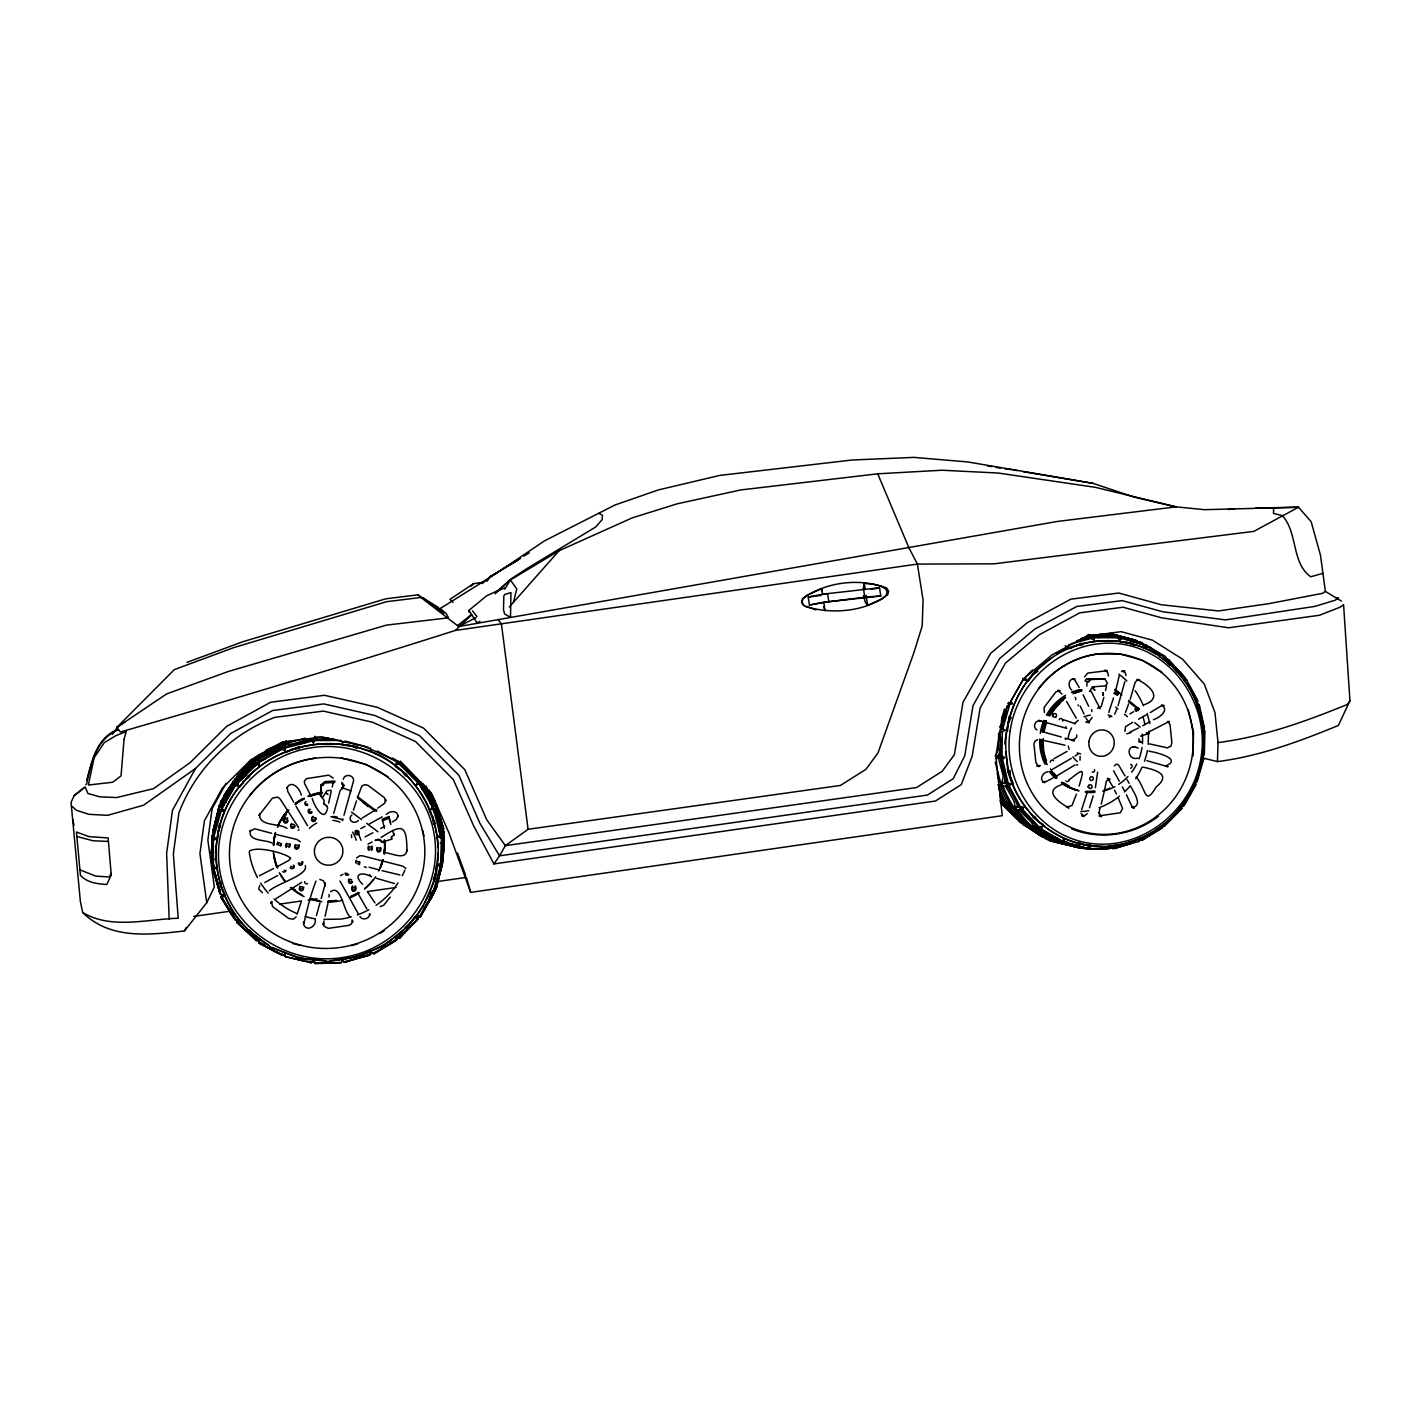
<?xml version="1.0" encoding="UTF-8"?>
<svg xmlns="http://www.w3.org/2000/svg" width="1421" height="1421" viewBox="0 0 1421 1421"><rect width="100%" height="100%" fill="white"/><g stroke="black" fill="none" stroke-linecap="round" stroke-linejoin="round"><path stroke-width="1.5" d="M284.449 953.971L285.497 956.493L310.933 962.834L313.242 961.182L315.302 963.118L341.004 962.532L342.497 960.614L344.379 961.875L369.46 955.001L370.65 952.709L373.563 953.349L395.624 940.382L395.82 938.038L398.217 938.18L416.602 920.115L416.353 917.593L419.355 916.705L432.02 894.875L430.883 892.779L433.156 891.713L440.066 867.254L438.45 865.211L440.741 862.973L441.611 837.378L438.645 829.438M438.45 865.211L441.594 862.565L441.611 837.378M247.52 928.925C207.573 891.02 205.228 822.155 243.488 782.207M304.13 960.987L285.39 956.83L285.39 955.729M998.519 749.133L1000.864 749.684L997.862 756.523L996.014 755.119L998.519 749.133L998.643 733.058M1138.825 738.671L1140.104 741.531M211.924 836.259L211.605 862.352L211.924 836.259L213.985 834.216L212.866 830.894L219.171 806.613L221.8 805.583L220.415 802.261L236.366 777.998L220.735 801.746L221.552 801.195M424.399 903.365L434.897 879.368L438.219 853.044M265.318 758.921L258.285 761.549L258.675 758.281L281.695 744.87L284.449 745.332L285.976 743.574L305.124 738.103M369.762 913.934L369.744 915.213L369.584 913.934C369.957 918.907 362.284 920.826 359.939 916.581M1041.913 836.507L1030.101 827.466L1030.118 825.637L1022.605 823.416L1027.046 824.926L1028.147 827.164L1041.913 836.507L1048.023 838.053M1004.327 783.38L1005.446 776.736L1000.064 755.759L1000.437 731.478L1002.746 723.928M1001.095 737.481L1000.491 758.921L1002.569 759.151L1004.523 757.553L1001.983 755.972L1002.356 731.904L1005.038 730.145L1001.023 727.392L1007.223 705.651M236.863 778.513L250.114 765.777L236.97 777.713L238.124 785.76L235.122 786.15L222.138 808.336L223.257 810.965L220.983 811.586L213.985 836.507L215.583 839.029L213.31 840.806L213.452 866.224L215.655 867.965L214.109 869.581L220.841 894.36L223.417 895.745L222.475 898.374L235.655 920.044L238.319 920.488L237.929 922.602L256.455 940.507L259.297 940.453L259.954 943.135L282.442 955.232L284.857 954.326L285.497 956.493M212.44 852.6L212.209 863.737L212.422 852.973M510.494 617.282L510.956 592.61L505.006 594.315L503.833 595.861L503.496 609.698L504.615 614.014L510.494 617.282L508.825 616.643M1073.743 845.353L1050.012 840.735L1050.048 838.568L1048.627 840.131L1031.007 828.212L1030.118 825.637L1025.429 824.979L1011.308 808.709L1011.432 806.151L1007.311 796.435M285.976 743.574L285.958 744.568L292.673 743.929L311.323 738.618L313.313 740.412L313.366 742.988L311.501 739.861L281.713 748.139L258.995 761.123L255.194 765.955M1204.315 734.302L1204.386 730.554L1202.646 728.902L1203.516 726.895M1183.018 805.76L1180.993 806.471L1184.261 805.441L1195.985 784.818L1195.612 782.74L1197.104 781.834L1203.747 758.69L1202.877 756.683L1204.369 754.658L1204.866 730.962L1202.646 728.902L1203.871 727.41L1199.875 709.559M271.216 747.837L265.603 750.608L282.424 742.313L284.822 742.597L286.26 740.75L284.626 743.965L281.962 743.361L258.444 755.066L258.427 758.832L255.727 758.477L237.254 776.221L236.987 779.863L234.234 780.662L220.362 803.131M1056.514 838.177L1058.823 840.344L1056.638 841.09L1038.627 829.722L1038.68 827.182L1041.913 826.578L1041.842 829.207L1061.629 840.841L1064.4 839.918L1064.578 841.889L1086.887 848.035L1089.516 846.65L1090.706 848.603L1113.602 848.248L1115.574 846.348L1116.675 847.644L1089.41 849.03L1060.155 841.232L1040.19 829.491L1038.68 827.182L1028.591 825.796L1014.558 806.879L1005.322 805.21L1000.633 798.655M1137.759 709.63L1136.161 708.333M1148.221 744.338L1148.488 732.579M214.518 827.359L219.26 804.925M863.186 589.235L864.27 583.356L873.364 584.28L880.505 586.056L885.194 588.578L887.148 591.669L886.224 595.133L882.459 598.721L867.663 605.346L865.3 602.167L863.595 595.719M1192.983 756.079L1193.551 732.437L1188.24 709.594M442.642 844.82L443.157 833.363L441.505 831.995L443.263 830.201L436.354 804.393L434.24 802.652L435.838 808.656M1004.736 744.107C1007.915 714.55 1018.502 684.46 1042.375 665.419C1072.624 637.319 1120.672 632.878 1156.214 654.069M1077.793 847.04L1079.64 847.342L1078.788 846.152L1076.248 847.147L1056.123 842.138L1056.176 839.989L1057.544 842.333L1082.038 848.106L1057.544 842.333M435.288 890.416L421.255 914.769L435.714 889.724L442.055 864.838L441.132 862.316L443.121 860.167L444.098 832.226L441.753 830.699L441.238 833.292L442.837 834.944L443.032 860.611L440.173 864.412L440.972 866.774L433.991 891.464L430.883 892.779M82.702 912.495C111.211 929.671 146.86 919.174 178.211 918.25L173.344 853.879L178.904 812.901A164.41 160.182 -15.8 0 1 274.697 717.392L323.349 711.104L372.551 722.223L415.483 741.478L453.352 779.596L473.619 825.814L493.94 863.915L935.409 801.035L961.235 784.641L972.177 756.256L980.135 707.942L1005.5 663.056L1039.213 634.796L1079.765 612.842L1123.034 607.229L1161.756 617.851L1228.597 627.78L1319.416 615.275L1340.216 607.14L1343.573 604.582L1349.95 700.784L1338.351 725.456C1299.522 741.46 1259.308 756.345 1217.46 761.585L1218.01 742.561L1215.008 712.738L1204.351 684.194L1182.503 659.131L1152.467 640.196L1121.133 631.67L1086.461 636.235L1051.824 655.045L1023.422 678.901L1002.498 715.953L995.819 756.381L1002.285 815.69L470.671 892.388L448.947 832.83L431.86 794.037L400.473 762.544L364.185 746.345L322.052 736.913L283.081 742.046L250.771 759.826L222.333 788.175L204.429 820.716L199.935 853.612L206.756 902.726L184.464 930.95C149.507 934.894 110.056 939.778 82.702 912.495L80.375 901.571L71.05 802.385L74.212 795.6L84.123 787.66M258.675 754.658L259.137 765.155L256.757 764.534L256.331 763.326L258.302 762.899L255.78 762.295L237.2 779.88L255.638 760.093L258.249 760.199L258.675 758.281M1189.75 792.705C1196.731 779.756 1202.948 765.883 1202.521 750.892M259.137 765.155L259.421 762.26L281.926 749.382L284.822 750.572L284.822 742.597L282.548 742.046M442.677 846.65L443.157 833.363M442.393 862.245L442.837 834.944M331.111 790.325L326.99 790.627L322.656 797.27L320.4 795.6L321.128 784.658L325.16 781.603L335.019 781.07M320.72 794.179L321.128 784.658M219.775 890.523L212.173 865.94M223.257 810.965L220.841 804.002L231.126 788.229L241.41 776.719M361.023 840.326L357.222 830.308M323.81 804.162L324.112 800.254L320.436 795.476M212.83 831.711L219.171 806.613M237.254 776.221L236.827 781.213L234.056 782.189L220.912 805.085L221.783 808.14L223.879 805.316M442.606 845.246L443.37 830.93L443.53 839.882M442.659 856.348L443.299 844.003M821.622 590.763L821.729 588.703L806.808 595.328L802.989 598.952L802.03 602.433L803.984 605.559M1098.93 812.972L1099.996 808.567M212.475 852.44L211.995 860.877L212.866 859.936M440.563 837.981L440.759 834.411L442.553 835.726M1014.558 797.518L1020.793 809.721L1022.711 809.579L1023.653 807.483L1013.155 806.613L1001.361 785.493L995.233 762.242M212.493 856.916L211.374 853.222L212.457 834.873L214.127 832.901L212.866 830.894M212.635 856.65L211.622 852.778L212.688 834.464L214.127 832.901M237.2 777.092L255.638 759.347L258.249 760.199L258.462 757.979L275.887 748.583L258.533 757.038L258.427 758.832L255.975 757.73L242.547 770.839L237.129 778.513L234.785 779.472L224.411 794.89L223.434 798.638M1086.834 686.094L1087.047 682.471L1090.724 679.593L1104.899 678.901L1107.421 683.199L1105.378 685.917L1092.5 686.84L1089.481 691.476M1165.078 825.601L1163.497 825.37L1162.68 827.697L1142.786 839.811L1140.797 839.083L1138.15 841.712L1139.003 839.864L1141.845 840.184L1161.916 827.963L1162.041 825.956L1165.078 825.601L1181.81 808.638L1182.183 806.169M444.347 840.202L442.89 859.03L444.347 840.202L442.801 834.5L444.258 839.793L443.103 857.787L442.428 856.952M211.374 853.222L212.368 837.857M255.975 757.73L256.046 756.789L259.457 757.02L256.206 756.523L258.586 757.482L258.444 755.066M236.596 920.151L239.776 923.668M235.033 917.522L231.783 912.726M258.658 759.187L281.553 746.966L281.695 744.87M258.462 757.979L258.533 757.038M438.485 875.389L442.588 861.694L441.647 859.758L440.901 869.208L436.211 888.391L433.654 889.137M1082.82 844.056C1043.92 836.578 1012.445 802.083 1007.4 763.29C999.958 723.538 1018.093 680.961 1051.416 658.225M1076.248 847.147L1054.204 841.747L1053.103 839.278L1050.616 840.539L1033.031 828.638L1033.227 826.365L1038.644 829.882M412.143 776.719L420.172 783.628L432.996 805.405L431.185 809.295L433.76 810.236L440.137 834.713L438.556 836.756L440.759 837.999M1202.877 747.037C1206.216 712.045 1188.897 675.437 1159.305 656.484M214.642 827.146L219.811 805.956M436.211 888.391L441.647 859.758M1007.596 730.589L1008.857 716.77M238.319 920.488L235.087 920.009L221.818 898.161L221.942 894.395M311.501 739.861L313.313 740.412L315.018 736.202M1108.487 675.934L1107.687 672.311L1104.668 670.25L1107.172 670.659L1087.669 673.092L1084.632 676.84M282.353 954.13L276.083 952.265L259.119 943.313L258.444 939.867M334.486 963.029L315.196 963.616L313.242 961.182M350.454 792.652L350.578 791.373M211.622 852.778L212.511 844.323M442.659 854.82L444.258 839.793M258.356 755.972L281.962 743.361M1067.704 845.033L1052.854 841.481L1053.103 839.278L1052.02 840.291L1033.227 826.365L1034.364 828.994L1056.638 841.09M220.841 804.002L221.658 806.933L219.189 808.123L212.955 834.269L219.189 808.123M217.484 839.616L219.136 824.926M434.897 879.368C447.029 832.813 425.234 781.657 383.706 757.393C339.228 733.609 280.523 741.407 246.064 778.832M1186.322 679.451L1186.944 680.215L1185.15 680.144L1183.995 678.634L1186.322 679.451L1197.85 700.784L1197.494 703.608L1199.217 704.603L1204.422 727.854L1203.534 729.701M237.112 778.957L236.827 781.213L234.163 781.568M215.619 853.488C217.111 827.466 225.122 801.195 243.417 782.136M315.196 963.616L315.373 962.283M343.846 785.245L341.413 789.525L343.846 785.245L341.893 782.26M395.82 938.038L399.479 938.322L417.898 918.996L418.591 915.728L418.733 917.167M341.768 961.466L343.065 960.383L341.182 962.781L315.302 963.118M436.513 865.353C434.382 888.462 423.192 909.547 407.347 926.243M277.592 747.926L284.449 745.332L285.887 742.171L293.774 740.501M311.039 961.413L305.852 961.218M247.805 931.661L255.887 939.53L236.863 922.709L237.183 920.453L237.36 922.549L256.046 940.613L259.297 940.453M223.417 895.745L220.148 894.146L213.363 869.137L214.038 866.117L212.173 863.861L211.8 837.751L213.843 835.548L212.706 832.386L219.207 812.208M1115.751 694.194C1125.539 688.865 1105.911 693.963 1118.22 694.159L1116.977 691.903L1115.556 693.768C1118.824 698.475 1120.085 688.705 1115.574 692.453M1117.013 694.674L1116.196 692.507L1117.403 691.991M1116 693.857L1117.776 694.087L1116.977 691.903M1135.859 708.706L1137.511 708.28L1135.859 708.706L1136.658 710.873M1136.107 710.145L1136.303 708.795M1137.866 710.358L1138.079 709.008L1138.328 710.447M1024.044 824.411L1003.919 805.423L1003.865 802.67L1000.384 801.195L1002.231 801.408L1000.615 800.165L1000.384 801.675L1016.193 818.407L1018.626 818.958L1019.532 821.818L1042.517 835.619L1041.096 834.553M253.933 759.382L237.573 775.724L237.129 778.513L234.998 779.134L224.411 794.89M428.964 790.52L435.892 806.293L433.725 805.281L425.341 787.039M256.331 763.326L234.572 785.138L221.481 807.519L221.907 809.366L220.291 810.716L213.221 835.85L215.583 839.029M310.933 962.834L313.313 960.951M342.497 960.614L344.575 962.106L369.886 955.196L371.414 953.136L374.238 953.757L396.956 939.547L397.294 937.416L396.175 940.471L373.936 953.544L370.65 952.709M403.031 932.194L396.939 938.251L398.804 938.251L417.348 920.044L417.756 917.54L420.03 916.669L432.819 894.644L433.405 890.416L434.293 892.015L424.204 908.428L434.293 892.015M442.499 863.417L437.473 881.357L442.375 864.217L441.38 861.037L443.121 860.167M1199.821 770.004C1209.271 734.55 1200.479 693.235 1173.16 667.852M1007.933 807.839L1008.342 805.405L1006.565 805.707L998.004 784.641L1000.047 785.12L1008.59 806.151L1011.432 806.151L1009.994 808.283L1007.933 807.839L1027.046 824.926L1027.259 826.791L1041.007 836.116L1048.236 838.088M420.172 783.628L416.797 784.641L417.987 781.053L399.745 762.828L397.436 762.26L396.299 764.498L399.159 764.054L417.241 782.101M1076.674 735.012C1078.415 739.648 1067.633 740.27 1074.489 740.75L1065.324 738.156M326.439 806.116L323.952 803.433M438.556 836.756L441.025 834.056L434.595 809.348L432.801 807.679L433.973 803.966L436.14 805.21L443.05 831.001L441.238 833.292L442.926 834.234M442.375 864.217L441.38 861.037L442.73 862.369L436.158 888.48M396.956 939.547L397.667 936.563L397.702 937.594M1104.526 790.36L1106.408 781.017L1110.05 779.17L1107.296 778.335M1200.425 764.125C1192.432 807.661 1152.964 843.665 1108.416 845.779M1201.225 760.395L1202.024 756.665M320.791 786.079L323.082 785.262L325.16 781.603M1080.031 760.199L1080.102 756.345M323.082 785.262L323.402 783.859M332.212 787.056L333.207 782.598M1105.556 690.553L1106.497 686.343M1119.18 675.987L1116.018 689.185M1104.49 790.52L1101.222 804.126M327.256 809.153C324.077 823.647 313.348 804.108 312.247 798.424M328.606 803.131L331.2 791.533M328.304 901.891L325.089 916.243M440.759 834.411L440.279 835.548L441.895 833.328L436.709 815.388L435.679 807.021L433.725 805.281L434.737 801.551M324.024 920.932L323.224 924.787L323.508 922.691L324.237 926.314L328.304 928.357L349.122 925.337L351.68 923.579L352.657 920.772L352.586 922.087L352.035 919.902M444.098 832.226L441.505 831.995L443.743 829.225L438.201 810.84L434.24 802.652L436.211 803.842L442.038 825.494M1095.378 787.714L1097.616 772.154M1124.917 681.494L1118.043 705.686M214.766 823.665L220.344 804.037M400.473 935.995L404.541 932.123M513.461 602.291L516.747 588.969L510.423 579.981L559.075 550.726L632.203 517.883L677.16 503.833L740.643 489.961L877.734 473.815L942.034 470.227L998.341 473.051L1095.325 487.332L1176.162 506.853L1204.351 509.677L1298.51 507.244L1311.121 521.667L1320.482 555.185L1325.367 591.42L1341.3 601.03M1068.965 644.335L1068.343 646.875L1065.182 645.809M425.643 906.332L431.433 897.486L432.428 893.649M1001.432 720.696L1004.452 709.026M1103.886 697.32L1101.257 706.486L1097.456 708.262M259.581 814.517C259.297 826.791 279.706 823.043 287.042 828.39M325.018 884.608L321.182 898.552M397.436 762.26L397.791 760.928L401.717 766.043M223.559 798.424L224.625 794.534L234.554 780.538M300.275 841.783L297.025 839.509L276.42 834.518M1003.244 722.117L1006.53 710.322M340.223 790.183L333.722 813.345M319.991 902.868L316.403 915.621M1115.698 692.666L1115.876 694.389M374.238 953.757L374.611 952.407M343.971 815.228L353.616 780.609C353.9 774.64 344.521 773.504 343.225 779.312M315.231 919.778C316.368 926.581 306.616 931.998 303.685 924.609C306.883 910.204 310.56 894.821 315.995 881.056M212.599 833.186L217.555 815.725M1003.102 727.818L1009.816 704.283L1012.409 703.626L1010.846 701.21L1022.818 680.286L1026.122 679.877L1025.447 677.071L1032.57 669.948M217.857 814.144L213.239 830.273L214.091 829.58M433.725 805.281L434.4 802.883L423.369 784.481M1197.068 779.827L1201.029 765.99M1201.598 764.018L1203.747 758.69M342.408 820.716L342.905 818.976M440.812 868.799L436.371 887.166M1087.26 792.19L1081.718 809.473M1093.229 795.831L1089.481 807.803M439.64 866.792L440.652 863.364L440.173 864.412M1079.107 786.044C1084.383 768.122 1084.365 767.82 1069.391 779.667M1113.513 697.995L1108.753 712.347M342.852 961.164L344.894 962.408L345.232 961.36M1130.121 699.452L1135.166 682.382L1136.995 680.286L1139.642 679.842L1137.031 679.416M358.021 796.133L361.822 786.133L364.629 784.676L367.737 785.174L384.381 797.643L385.748 801.266L385.677 799.579L384.594 803.345L377.72 808.158M434.4 802.883L432.801 807.679L429.604 802.208M356.493 800.858L353.42 810.254M431.185 809.295L432.996 805.405M301.341 901.323L297.167 914.112M351.911 814.908C347.008 819.1 353.012 825.565 358.376 820.414M433.76 804.712L420.9 781.657L418.627 781.408L416.797 784.641M286.047 815.068L286.385 814.091M1199.377 769.933L1201.829 762.811M237.112 919.547L234.802 919.138L231.197 914.112L221.161 897.912L222.067 895.372M1076.443 794.232L1071.985 805.512L1066.585 807.092L1068.947 807.963C1058.645 802.226 1042.677 790.929 1061.594 784.694M1128.629 703.875L1125.539 712.401M1116.657 709.647L1114.668 714.248M416.353 917.593L420.652 916.669L421.202 915.213M1092.163 717.552L1089.125 721.513L1085.875 722.01L1089.374 722.845L1085.857 718.014M1000.615 800.165L1000.668 802.705L1019.55 821.285L1003.066 804.748L1003.865 802.67L1002.373 802.723L1000.348 798.797M1076.745 640.8L1090.351 637.194L1093.886 639.912L1094.738 637.709L1117.741 637.745L1120.068 640.036L1121.684 638.402L1143.905 644.956L1145.113 647.212L1146.729 646.022L1166.25 657.976L1167.298 660.889L1169.305 660.57L1185.061 677.799L1185.15 680.144M428.538 899.12L430.03 900.204L434.044 892.672L433.405 890.416M433.298 879.457L436.442 871.837M217.52 833.008L220.664 825.654M370.419 953.775L344.894 962.408M997.151 773.29L999.07 781.55L1001.521 782.847L1010.171 806.169L1014.558 806.879L1014.754 809.384L1031.522 826.24L1033.404 826.471L1031.433 822.333L1019.177 810.023L1020.136 807.803L1007.507 786.47L1005.873 778.53M284.822 750.572L285.834 746.487M351.378 834.82L351.715 837.644M1149.429 648.953L1150.14 647.425L1140.974 642.825L1157.493 652.754M399.159 764.054L399.745 762.828M206.756 902.726L214.34 886.988L207.857 840.077L212.138 808.656L226.01 783.415M1007.755 724.337L1011.201 717.339M184.464 930.95L186.258 927.398M396.299 764.498L396.317 760.217L392.498 758.086M441.895 833.328L442.784 831.569L435.679 806.222M399.479 938.322L407.667 929.352M493.94 863.915L499.535 855.815L479.978 823.434L458.912 775.333L419.408 735.51L374.789 715.474L323.793 703.91L272.654 710.518L230.664 733.538L195.512 768.477L172.474 810.307L166.63 853.364L169.17 919.085M111.158 873.435L109.204 876.97L95.74 876.1L79.931 869.847M442.055 864.838L434.879 891.162L432.499 892.352L429.533 897.433M1183.977 804.02L1187.832 797.128M420.652 916.669L434.044 892.672M1184.634 803.806L1195.452 784.801M429.426 897.575L432.943 891.393L433.778 893.365M234.607 781.55L238.373 777.163M220.948 805.92L234.074 784.179L234.056 782.189M330.631 891.784C341.253 883.205 343.722 913.064 350.472 917.096M1025.429 824.979L1027.046 824.926L1019.639 819.793L1007.134 807.537L1008.342 805.405M1115.414 692.72L1117.457 692.453L1116.622 694.425M1014.345 801.835L1016.654 801.391L1017.347 807.341L1015.056 806.968L1014.345 801.835L1005.748 786.417L1007.169 783.93L1010.882 783.93L1009.39 786.506L1020.669 807.146L1023.653 807.483M1084.081 848.781L1105.343 849.012L1106.32 847.325M1027.365 825.388L1013.262 809.135L1014.558 806.879L1028.715 823.931M1155.344 829.935C1169.661 821.32 1181.117 809.224 1188.897 794.446M1028.307 681.192L1035.945 669.984M329.921 960.649C367.861 959.37 404.346 937.86 423.618 905.177M239.616 787.27C266.722 749.151 321.11 734.089 364.7 749.72C406.211 762.899 436.975 803.327 437.97 847.094M504.775 589.164L510.423 579.981L497.492 591.633M220.788 804.908L231.126 788.229M296.207 916.829L293.259 919.209L288.712 918.446L272.566 906.58L271.482 901.571L270.896 903.561L271.891 901.5M1093.886 639.912L1088.806 636.821L1089.925 635.08L1115.716 635.72L1120.068 640.036M1000.047 785.12L1001.521 782.847L1007.169 783.93L1012.445 793.629M215.655 867.965L212.724 865.815L212.582 840.184L213.985 836.685M313.366 742.988L314.929 739.293L334.344 739.169M259.492 814.73L272.477 798.105L277.752 797.11L280.221 799.135L298.712 827.715M86.645 780.236C92.01 760.857 96.646 737.41 118.138 729.293M425.732 905.426L431.345 897.006M425.803 905.941L431.433 897.486M249.599 850.984C258.533 845.548 287.486 854.092 290.666 858.284L288.889 860.451L277.788 866.348M432.801 893.187L435.163 889.741L434.631 888.64M1349.95 700.784L1347.463 704.425C1305.846 721.335 1262.772 737.002 1218.01 742.561M285.887 742.171L284.626 743.965L282.406 743.272M486.977 581.296L490.547 576.322L518.239 560.016M245.957 778.708L248.497 775.28M212.226 867.307L219.864 892.814L212.226 867.307L213.896 865.069L212.155 866.739M999.602 727.001L1002.036 723.751M406.175 928.268L414.79 916.829M1104.899 678.901L1086.568 678.865L1084.969 680.996L1089.108 681.725M113.964 732.401L117.321 728.032M112.241 734.462L117.801 727.197M495.219 593.925L497.652 590.763L505.29 587.726M1173.284 816.151L1181.668 805.298M390.153 897.095L383.741 905.213L380.118 906.651M356.653 857.893L359.744 855.744L362.462 855.815L402.765 866.153L405.909 868.409M259.759 885.372L258.746 889.031L262.441 892.743M1171.082 506.356L1176.162 506.853L1057.313 521.454L458.699 626.554L420.936 597.477L386.601 601.687L233.648 647.656L174.374 669.593L116.682 727.534L120.394 732.028L132.952 728.387A496.338 17.798 -16.9 0 0 212.724 704.976L240.025 696.841A496.338 17.798 -16.9 0 0 455.359 630.427L471.63 614.902M1087.26 813.558L1085.324 815.281L1081.63 815.743L1084.045 816.631L1080.99 813.256M1158.008 828.852L1140.939 840.557L1139.003 839.864L1140.797 839.083M509.286 607.016L559.075 550.726M212.617 868.924L214.18 867.183M441.238 833.292L442.784 831.569M471.204 586.163L473.424 583.711L483.335 582.219M1163.692 826.116L1175.735 813.274M433.76 810.236L434.595 809.348M242.547 770.839L256.046 756.789M410.687 926.226L418.218 918.428M1136.338 708.262L1136.64 711.211M245.815 768.459L240.54 774.427M254.004 759.134L242.725 770.555L237.129 778.513L238.195 777.855L235.637 778.406M1164.225 825.885L1181.81 808.638M1058.236 841.996L1077.509 847.449L1078.805 846.152M250.096 763.574L237.573 775.724M246.526 929.352L258.462 940.72L259.528 943.224L282.228 955.427L284.857 954.326M240.202 775.511L237.129 778.513L240.185 775.706M245.833 775.12L236.987 783.788L234.074 784.179M238.124 785.76L237.929 782.74L256.757 764.534M246.348 767.908L238.479 775.28L246.064 768.086M234.838 780.342L241.534 775.653M276.083 952.265L277.432 951.004M470.866 615.044L457.58 625.595M495.538 592.77L510.352 579.413L525.752 569.288L595.665 527.013L602.202 519.589L602.433 515.184L598.667 513.301M441.132 862.316L443.032 860.611M1173.195 815.405L1178.577 810.627M482.287 583.605L490.547 576.322M486.586 580.283L491.471 576.002L520.086 558.4M996.37 758.405L1004.523 757.553M85.704 784.623L86.681 783.788C91.068 762.953 96.415 738.565 118.511 729.737M469.267 612.327L468.877 610.408L486.693 595.79L497.652 590.763M211.871 837.111L213.843 835.548L212.777 833.488M404.949 927.647L411.433 922.478M404.452 929.121L383.599 945.818L356.582 956.653M74.212 795.6L85.207 786.897L87.836 793.451L99.879 796.844L116.735 797.536L153.557 788.637L190.112 762.651L226.65 726.344L270.736 702.223L324.468 695.295L377.311 707.303L423.636 728.156L464.862 769.756L486.764 819.81L505.361 845.637L916.509 787.554L942.212 771.283L954.379 754.693L962.994 702.294L990.703 653.287L1027.205 622.735L1070.83 599.182L1118.664 593.019L1161.294 604.76L1218.419 610.941L1268.775 603.676L1322.454 593.356L1325.367 591.42M1114.437 765.919C1118.309 761.017 1119.126 767.091 1125.077 775.919M212.226 864.607L211.924 839.562L214.127 837.822M212.688 834.464L213.647 833.718M1138.558 643.322L1139.784 642.399L1147.12 647.159M340.596 875.62L342.976 874.288M236.898 782.509L242.725 778.175M440.137 834.713L441.025 834.056M243.062 781.55L249.634 776.754M877.734 473.815L908.801 547.529L917.398 564.084L923.082 599.982L922.193 625.986L913.934 652.594L877.983 752.952L865.904 769.365L840.362 785.458L528.079 829.278L505.361 845.637L499.535 855.815L927.398 795.067L953.207 778.708L964.752 755.848L973.03 705.527L999.549 658.616L1034.612 629.237L1076.674 606.501L1122.164 600.603L1162.787 611.776L1225.524 619.893L1314.816 606.412L1335.207 600.195L1338.458 597.832L1337.143 597.992M195.512 768.477L143.557 805.227L107.605 815.334L88.901 814.322L76.503 810.325L72.311 806.542M1031.468 675.792L1037.916 671.227M313.313 740.412L314.929 739.293M1053.547 838.337L1055.359 837.076M1144.1 704.78C1163.266 697.942 1149.909 685.792 1137.706 679.611M125.066 721.921L116.682 727.534L166.577 693.945L228.017 671.565L386.494 625.116L448.539 617.833L446.123 613.392L440.19 608.543L494.579 574.51L544.492 540.868L614.884 505.041L658.314 489.943L719.665 475.431L852.049 460.013L913.987 457.384L967.843 461.949L1093.086 483.371L1133.692 496.977L1175.007 506.729M1074.844 765.031L1056.691 775.937M1075.04 756.008L1078.006 754.196M393.83 833.381L393.954 835.086L391.361 836.72L391.716 839.154L381.983 842.209C381.094 836.259 369.762 842.884 378.235 839.42M362.231 818.034L375.197 810.077L373.865 810.467M275.887 898.747L301.732 882.317M473.424 583.711L450.013 599.325L452.962 602.451M1129.819 713.964L1133.496 711.708M1071.345 758.352L1052.02 769.578M523.781 556.162L529.305 552.805M1158.488 816.24C1134.029 835.122 1100.529 840.522 1071.718 828.905M1153.443 719.665C1158.861 717.996 1170.14 710.287 1161.525 705.047L1164.208 705.562L1161.099 705.953L1150.211 712.614M382.142 947.914L385.89 945.658M389.656 943.42L397.17 938.908M505.343 567.334L520.548 558.311M1322.915 573.32L1310.677 576.784C1291.121 562.556 1298.137 532.644 1282.239 515.574L1273.482 513.425L1273.66 508.629L1275.578 507.83M1086.71 844.571C1109.055 849.527 1132.768 843.985 1152.165 832.226M1067.011 751.389L1053.796 758.832M380.366 933.064L384.043 930.915M392.498 821.835L396.441 819.366L398.04 815.654L398.129 816.595C398.04 810.094 389.656 810.645 386.37 814.464M1056.815 653.5C1092.358 634.192 1140.441 635.667 1170.105 665.188M356.493 957.132L369.869 951.342M1146.392 714.816L1138.541 719.204M1149.944 721.708L1142.715 725.74M382.125 816.88L369.3 824.002M380.757 828.461L384.7 826.276M1121.382 638.917L1116.675 636.697L1093.46 636.661L1082.98 640.089M277.61 875.549L264.715 882.548M360.792 828.603L365.037 826.312M372.906 832.759L365.019 836.951M269.457 890.772C278.054 882.885 308.659 875.283 305.302 865.584M1053.014 777.962L1046.371 781.479L1042.534 781.834L1044.826 782.616C1038.449 780.484 1042.534 772.154 1047.97 771.727M1148.719 731.993L1169.394 721.406M440.066 867.254L440.972 866.774M479.961 621.386L477.065 622.895L468.877 610.408M1132.644 722.33L1125.539 726.646L1124.917 731.442M381.059 837.466C401.326 824.535 406.903 823.096 406.957 851.161L406.832 850.095C405.926 860.966 391.414 852.92 385.357 852.795M1138.505 727.978L1130.05 732.081M458.699 626.554L476.088 617.567M273.649 868.497L259.315 875.727M368.039 844.074L372.195 841.996M278.694 744.16L282.424 742.313M1140.956 644.264L1142.662 643.447M1069.8 648.758L1081.541 643.162M1121.471 671.565L1124.917 671.085L1122.377 670.676L1125.29 673.003L1126.036 675.49M285.497 752.668L299.138 746.593M1128.487 843.115L1140.992 837.662M234.998 779.134L238.195 777.855M424.097 788.584L422.144 789.419L418.627 781.408M390.722 822.866L388.839 816.56L382.249 819.26L384.398 828.354M382.302 820.894L388.928 818.176L388.839 816.56M1115.574 846.348L1113.425 847.236L1114.597 848.532L1131.098 843.435M1141.845 840.184L1142.786 839.811M1040.438 765.635L1036.726 765.866L1039 766.576L1035.891 762.74L1033.92 743.947L1035.021 741.176L1037.596 739.595M1112.501 848.674L1113.602 848.248M186.95 662.381L242.458 641.848L385.837 598.792L418.058 594.831L438.858 609.84M1089.516 846.65L1086.976 847.538L1088.149 849.421M1180.993 806.471L1184.261 805.441M1089.41 849.03L1090.706 848.603M1149.021 731.051L1149.287 733.343L1140.548 736.167M1085.484 848.479L1086.887 848.035M353.634 958.838L364.113 955.676M219.527 810.077L221.907 809.366M1080.688 638.615L1089.037 636.164L1091.399 637.798L1090.351 637.194M1126.8 733.804L1130.974 732.614M1115.503 846.632L1121.737 844.838M1115.68 635.24L1142.004 642.843L1115.68 635.24L1112.98 636.004L1110.654 633.961M351.271 945.658L357.435 943.917M1115.467 848.071L1139.162 841.339M1061.718 842.76L1061.487 840.717L1064.4 839.918M374.505 810.379L376.05 810.769M300.613 743.787L306.954 742.099M1070.866 643.837L1091.737 638.313M1143.905 644.956L1120.476 637.283L1115.467 636.963L1121.08 638.722M1060.155 841.232L1061.629 840.841M286.083 747.801L311.519 741.247M285.763 742.97L295.692 740.448M824.18 594.333L827.59 593.552L828.798 601.58L809.437 605.044L808.229 597.051L821.871 594.28L878.018 587.921L879.563 588.045L880.807 596.003L864.75 597.033L863.524 589.022L864.696 589.058M809.437 605.044L823.096 602.309L880.807 596.003M1062.979 842.28L1064.578 841.889M1001.343 802.048L1015.642 817.182L1017.72 816.72M219.118 807.465L221.658 806.933L220.912 805.085M231.197 914.112L233.133 913.721M1129.02 841.96L1135.788 840.752M355.961 956.067L364.096 954.663M1020.793 809.721L1037.081 826.986L1041.913 826.578M1040.19 829.491L1041.842 829.207M354.54 957.008L328.038 961.484L305.231 958.571M455.359 630.427L917.398 564.084L993.936 563.835L1253.819 531.383L1298.51 507.244L1255.4 508.008M193.842 916.403L231.214 911.056M279.564 904.129L301.554 900.985M308.144 900.044L316.936 898.783M367.488 891.553L396.05 887.468M437.81 881.482L466.39 877.396L470.671 892.388M808.229 597.051L821.054 595.435M871.091 589.129L879.563 588.045M827.093 601.953L865.922 597.051M1105.343 849.012L1109.357 848.515L1103.353 848.337M1003.919 804.304L1006.104 804.037M1075.075 645.702L1082.891 644.85M291.376 749.4L299.565 748.494M1028.591 825.796L1030.136 825.654M284.395 746.718L290.204 746.203M219.243 805.814L221.8 805.583M1018.893 807.288L1020.669 807.146M1145.113 647.212L1143.372 645.223L1145.823 645.027L1166.25 657.976M1129.5 639.361L1131.702 639.201M1228.437 509.429L1234.583 509.109M324.841 782.989L334.77 782.474M1010.171 806.169L1011.432 806.151M1087.136 847.928L1080.795 848.071L1086.976 848.39M323.864 919.369L340.809 919.103A81.423 79.452 -14 0 0 351.2 916.918M328.304 738.103L314.929 737.126L313.437 739.009L317.398 739.702M272.086 947.398L298.819 958.163L325.818 960.72M1080.848 811.391L1084.632 811.373A75.81 72.471 -73.7 0 0 1088.788 810.645M1098.895 634.388L1111.808 634.299L1115.716 635.72M314.947 740.572L340.791 740.412L342.781 742.899L345.179 741.087L368.199 747.251M1007.755 770.786C1018.964 813.114 1057.739 847.325 1102.554 846.507M342.479 745.119L357.151 746.469M1000.491 758.921L1006.05 782.669L1010.882 783.93M1102.554 847.964L1106.923 848.017L1104.952 847.609M1120.636 642.026L1133.159 643.482M1007.507 786.47L1009.39 786.506M108.156 841.427L92.933 840.752L76.876 836.472M1073.974 845.3L1066.834 844.66L1048.343 839.58L1050.012 840.735M440.261 843.31L442.251 843.488M1110.76 848.142L1114.597 848.532M1088.806 636.821L1092.713 637.23M298.819 958.163L313.437 959.672M1000.064 755.759L1001.983 755.972M1077.118 843.612L1090.6 845.086M319.778 879.386L323.491 880.896L325 884.697M1037.081 826.986L1038.68 827.182M1004.825 468.788L1011.415 469.605M1014.754 809.384L1019.177 810.023M1135.113 747.215L1132.679 746.611M1028.147 827.164L1030.101 827.466M1093.086 483.371L1023.262 471.665M333.065 816.329L337.221 817.022M330.844 816.72L342.71 819.615M987.542 465.946L991.858 466.674M996.157 467.42L1000.473 468.148M1013.226 469.925L1016.868 470.546M1034.364 828.994L1038.627 829.722M1086.568 678.865L1090.724 679.593M1000.277 781.568L1002.249 781.923L1003.173 776.132L998.661 758.885M1092.5 686.84L1094.117 687.142M1013.155 806.613L1015.056 806.968M1150.14 647.425L1164.865 656.271L1165.877 659.113L1168.471 659.593L1185.061 677.799M1052.854 841.481L1050.847 841.09L1050.048 838.568M1052.02 840.291L1054.045 840.699L1039.177 831.427M1054.204 841.747L1056.123 842.138M1107.563 847.591L1109.41 847.982M1001.361 785.493L1005.748 786.417M1005.038 730.145L1001.237 729.346L1001.023 727.392M1048.627 840.131L1050.616 840.539M1000.437 731.478L1002.356 731.904M995.002 755.919L1000.721 757.144M1011.308 808.709L1013.262 809.135M1031.007 828.212L1033.031 828.638M1006.565 805.707L1008.59 806.151M399.887 874.963L382.018 870.664M1065.022 745.226L1042.961 740.27M1149.553 743.894L1167.494 747.89L1170.975 746.043L1171.881 742.544L1170.069 724.728L1167.938 721.282M1051.487 709.381L1053.92 709.932M1146.321 732.668L1149.287 733.343M256.917 756.416L259.457 757.02M998.395 782.101L1001.521 782.847L1005.642 792.563M292.602 943.473L300.879 945.48M1202.965 758.032L1217.46 761.585M815.938 609.858L803.504 605.417L801.497 602.238L802.492 598.667C825.441 581.811 860.167 577.69 886.651 588.01L888.658 591.172L887.699 594.724C865.407 611.971 831.818 614.6 805.547 606.518M1077.509 847.449L1079.356 847.911L1063.725 843.541M341.235 757.961L365.996 764.356L388.093 776.807M1115.894 635.063L1134.562 639.93L1114.97 634.974L1127.421 638.722M271.855 842.955C265.567 839.438 247.254 841.658 250.505 830.273L250.06 831.267L254.643 828.763L271.642 833.274M1061.487 840.717L1067.704 842.387M377.702 869.545L369.087 867.219M1117.386 636.04L1112.607 634.21L1135.166 641.741M1047.419 722.88L1066.674 728.351M1138.203 748.157C1125.929 741.869 1126.373 760.928 1137.937 758.21M1043.387 721.744L1038.627 720.394L1040.9 720.962C1035.5 719.115 1031.912 727.339 1036.975 729.968M1146.854 760.715L1168.115 766.736L1165.433 766.026C1183.462 758.796 1155.06 752.029 1149.003 751.212M1061.221 736.984L1044.062 732.152M1077.189 752.917L1080.653 753.894M376.352 878.285L394.47 883.525M1130.086 639.361L1114.473 634.707L1112.98 636.004L1111.808 634.299M1158.079 654.086L1159.998 654.655M1135.361 640.445L1137.28 641.031M1110.263 633.837L1126.089 638.757M371.609 876.846C360.881 870.718 352.461 874.803 362.639 884.271M1111.702 633.961L1109.854 633.393L1137.084 640.764L1135.255 640.178M1009.816 704.283L1007.809 703.644L1008.715 702.454L1012.409 703.626M1143.088 767.127C1154.261 769.702 1172.449 773.859 1156.214 786.95C1144.242 806.613 1146.854 790.094 1136.214 776.79M212.191 858.639L214.18 859.296M1062.997 719.612L1075.2 723.68M1088.131 634.459L1089.925 635.08M1161.152 654.957L1164.865 656.271M299.103 957.043L306.741 959.743M299.067 957.754L271.979 948.02L250.469 931.732M341.697 787.554L350.632 790.751M281.553 746.966L284.36 748.103M281.855 744.267L284.449 745.332M1087.029 635.329L1089.037 636.164M1164.012 657.763L1171.845 663.731L1183.8 676.13M1100.174 708.83L1090.937 690.943M1126.587 642.097L1133.763 645.17M349.175 745.155L356.742 748.405M1078.379 842.404L1084.649 845.122M441.753 830.699L443.956 831.658M1022.64 678.332L1026.122 679.877M1108.149 714.923L1111.861 716.646M261.038 942.887L264.91 944.929M215.885 855.566C216.951 891.749 236.863 927.487 268.747 945.072M377.24 750.963L395.749 761.336M395.074 766.363L406.85 774.623M1019.532 821.818L1028.609 827.058M1018.644 819.668L1024.665 824.056M1056.904 837.999L1059.959 839.811M1139.162 642.168L1144.846 645.578M1032.854 817.235L1043.831 825.352M1143.372 645.17L1147.067 647.425M1135.912 711.068C1132.608 708.937 1138.345 705.882 1138.949 709.399M1161.792 672.222L1142.36 660.268L1120.441 654.015L1097.545 653.926A91.477 87.232 -73.7 0 0 1038.307 688.919M1028.911 827.146L1022.232 821.835L1023.315 824.606L1047.313 839.562L1045.661 838.461M1032.57 829.438L1039.888 834.003M1032.534 829.438L1039.781 834.003M1071.168 845.015L1072.891 846.134M1044.062 833.417L1049.48 836.933M1002.373 802.723L1003.794 803.647L1001.663 799.952M1003.919 805.423L1005.251 806.293M1107.9 778.584L1112.661 786.417M1023.315 824.606L1024.843 825.637L1024.63 823.381L1027.259 826.791M1007.134 807.537L1005.748 806.577L1019.639 819.793M1043.547 836.294L1045.234 837.431M1025.82 825.69L1041.007 836.116M248.462 930.755L260.416 939.299M351.502 812.084L361.573 819.58M366.618 823.327L377.968 831.782M378.217 839.278L381.983 842.209M357.417 796.488L376.334 810.929M357.328 797.785L374.54 810.645M313.188 961.733L315.267 963.385M1167.032 662.523L1170.318 665.188M1173.586 667.852L1176.872 670.517M1115.663 707.125L1117.883 708.919M1124.366 714.212L1127.457 716.717M1134.811 722.703L1140.228 727.126M1115.023 689.345L1121.88 694.94M1128.754 700.553L1139.038 708.955M1137.066 708.191L1138.523 709.097M1114.721 690.375L1118.149 693.182M1128.416 701.548L1136.978 708.528M1093.46 636.661L1094.738 637.709M1043.6 835.814L1045.128 837.111M1000.668 802.705L1003.066 804.748M443.761 613.819L440.599 611.101L440.19 608.543M249.492 932.158L254.412 936.581M418.058 594.831L420.936 597.477M243.009 927.256L236.596 921.394L236.863 922.709M1120.476 637.283L1121.684 638.402M1116.675 636.697L1117.741 637.745M1007.009 804.073L1001.645 798.762L999.833 794.907M1022.552 820.45L1027.046 824.926L1022.783 819.81M1017.205 815.974L1023.138 821.889M1009.265 810.236L1021.877 823.008L1006.032 805.689M1020.136 807.803L1023.156 810.965M1027.667 815.69L1033.706 821.977M1021.29 818.922L1027.046 824.926M1022.711 809.579L1038.84 826.685M1019.159 814.215L1030.456 826.258M1137.919 708.422L1135.663 708.724L1135.983 710.678M224.482 800.911L225.957 802.492M1165.522 657.088L1169.536 663.056M1199.217 704.603L1199.448 707.676M999.78 793.309L1002.498 799.099L1006.885 803.824M1145.823 645.027L1146.729 646.022M1006.05 782.669L1007.169 783.93M443.654 828.852L438.201 810.84M1009.994 808.283L1020.456 820.13M1168.471 659.593L1169.305 660.57M249.492 929.973L254.59 936.066M1165.877 659.113L1167.298 660.889M498.132 619.627L501.4 623.819L528.079 829.278M472.465 610.799L476.888 616.483M400.331 761.088L418.609 779.969L418.2 782.687L417.987 781.053M1172.059 665.685L1176.819 671.849M400.793 769.649L405.731 776.186M212.706 832.386L213.985 834.234M374.966 902.903L367.577 891.837M1034.79 816.365L1038.698 822.262M1061.984 694.123L1057.775 690.269L1060.119 690.73L1055.927 691.885L1044.044 707.534L1044.435 712.543M341.697 783.646L343.651 786.666M307.54 825.725L295.923 806.027M228.87 908.321L233.31 915.533M1066.567 701.406L1076.248 718.227M219.171 881.961L225.157 895.354M419.479 784.623L432.197 806.222M358.358 913.898L339.956 880.984M366.884 908.996L357.47 892.583M999.816 795.742L1005.322 805.21M429.373 810.379L435.181 823.239M237.325 781.692L237.929 782.74M1081.843 846.863L1082.766 848.497M1071.789 690.109C1067.42 686.805 1068.361 677.48 1075.004 679.149L1072.624 678.723L1074.951 680.215L1079.214 687.515M293.721 802.155L287.681 791.302L287.255 787.287L286.935 788.122C291.11 778.992 300.488 788.992 301.181 795.156M423.156 783.824L430.368 796.826M234.572 785.138L235.122 786.15M1119.304 781.159L1113.567 770.786M333.207 778.122L328.766 775.155L306.279 778.69L304.36 781.23L304.591 783.557L310.133 794.392M1188.56 684.336L1196.855 699.7M1127.102 779.578L1129.073 783.237M425.874 785.902L434.542 802.421M1122.377 786.879L1124.455 790.84M1004.043 790.662L1012.267 806.631M431.007 793.06L434.631 800.218M430.172 791.604L434.719 800.574M1130.956 786.897C1133.798 792.225 1143.692 806.666 1131.649 807.359L1134.224 808.212L1131.738 806.009L1126.427 794.783M1083.122 694.905L1088.664 706.326M1080.244 706.148L1084.045 714.035M1114.561 790.236L1116.409 794.019M284.395 954.77L285.39 956.83M434.24 802.652L438.29 811.178L443.494 830.059M1034.452 823.576L1035.945 826.773M429.178 790.112L434.435 801.462M1118.167 797.785L1122.537 808.354L1120.316 812.776L1099.037 815.867L1101.506 816.755L1098.93 812.99M1015.642 817.182L1016.193 818.407M1013.333 783.451L1007.702 770.75L1006.032 751.727M326.581 805.405L327.7 808.265M390.1 942.247L390.722 943.899M457.491 852.991L465.644 875.354M258.995 761.123L259.421 762.26M1196.731 704.496L1201.154 716.806M998.59 787.802L1002.498 799.099M216.543 878.746L212.084 864.341L216.543 878.551M370.277 747.801L371.076 750.252M212.813 867.911L219.811 889.741M388.928 818.176L390.811 824.517M392.693 830.859L393.954 835.086M219.758 891.198L214.98 874.59L219.651 891.979M436.247 805.441L442.002 826.791M422.463 830.042L424.08 836.045M1018.626 818.958L1019.106 820.787M1147.209 713.431L1149.802 723.467M435.448 804.375L440.315 823.487L436.016 805.476M1199.768 711.974L1201.917 720.5M1142.964 716.308L1144.989 724.603M823.647 606.856L825.086 610.764L823.86 602.753M435.838 804.837L438.769 817.128M74.034 825.37L72.631 819.224M1002.569 759.151L1008.057 782.687M433.263 806.471L434.435 813.007M281.713 748.139L281.926 749.382M1199.502 709.861L1200.727 717.498M864.27 583.356L865.194 589.36M866.117 595.346L867.663 605.346M821.729 588.703L822.652 594.724M220.646 881.855L221.8 889.67M432.606 816.009L433.618 824.127M1022.232 821.835L1022.41 824.02M221.161 897.912L221.054 896.314L234.802 919.138M211.8 837.751L211.924 839.562M391.61 837.413L391.716 839.154M255.638 760.093L255.78 762.295M1098.451 635.844L1098.54 637.834M1010.082 770.555L1010.455 778.051M259.102 941.874L259.119 943.313M236.97 777.713L236.987 779.863M374.309 809.917A1.83 1.794 -15.4 0 1 376.689 810.876M374.309 809.668A1.83 1.794 -15.4 0 1 376.689 810.609M384.292 839.882A55.845 54.46 -14.4 0 1 384.256 854.074M383.102 860.06A55.845 54.46 -14.4 0 1 380.491 867.805M375.641 876.828A55.845 54.46 -14.4 0 1 364.611 889.049M359.62 892.708A55.845 54.46 -14.4 0 1 350.454 897.592M342.55 900.257A55.845 54.46 -14.4 0 1 328.109 902.051M321.892 901.696A55.845 54.46 -14.4 0 1 309.76 898.925M304.041 896.58A55.845 54.46 -14.4 0 1 290.417 887.361M284.839 881.34A55.845 54.46 -14.4 0 1 279.262 872.76M276.74 867.201A55.845 54.46 -14.4 0 1 273.312 851.268M273.312 845.104A55.845 54.46 -14.4 0 1 275.408 832.99M277.486 827.182A55.845 54.46 -14.4 0 1 288.925 810.023M295.195 804.517A55.845 54.46 -14.4 0 1 304.076 798.993M309.796 796.506A55.845 54.46 -14.4 0 1 321.981 793.469M384.505 841.41A55.756 54.371 -14.3 0 1 384.238 853.559M383.084 859.545A55.756 54.371 -14.3 0 1 378.75 870.966M373.243 879.617A55.756 54.371 -14.3 0 1 364.629 888.48M357.897 893.258A55.756 54.371 -14.3 0 1 350.49 897.024M336.493 900.878A55.756 54.371 -14.3 0 1 328.198 901.465M319.938 900.825A55.756 54.371 -14.3 0 1 311.838 898.996M302.3 895.07A55.756 54.371 -14.3 0 1 292.104 888.161M284.982 880.789A55.756 54.371 -14.3 0 1 280.399 874.022M276.917 866.668A55.756 54.371 -14.3 0 1 273.88 854.82M273.489 844.607A55.756 54.371 -14.3 0 1 275.585 832.528M277.663 826.72A55.756 54.371 -14.3 0 1 287.646 811.107M295.319 804.091A55.756 54.371 -14.3 0 1 304.183 798.584M309.902 796.097A55.756 54.371 -14.3 0 1 322.07 793.06M384.469 840.362A55.543 54.176 -14.3 0 1 384.203 852.476M382.515 860.398A55.543 54.176 -14.3 0 1 380.455 866.135M273.773 845.584A55.543 54.176 -14.3 0 1 275.408 833.488M278.019 825.708A55.543 54.176 -14.3 0 1 287.966 810.165M295.621 803.167A55.543 54.176 -14.3 0 1 302.602 798.655M308.215 795.973A55.543 54.176 -14.3 0 1 322.265 792.19M363.225 802.67A55.543 54.176 -14.3 0 1 367.897 806.595M380.65 847.52A2.043 1.989 -18.1 0 1 378.768 850.291A2.043 1.989 -18.1 0 1 376.902 847.555M371.805 846.046A2.043 1.989 -17.3 0 1 371.574 848.746A2.043 1.989 -17.3 0 1 368.821 848.763A2.043 1.989 -17.3 0 1 368.59 846.081M359.744 861.623A2.043 1.989 -17.2 0 1 357.453 863.897M356.103 863.133A2.043 1.989 -17.2 0 1 355.836 862.689M355.836 861.162A2.043 1.989 -17.2 0 1 356.493 860.344M347.559 873.578A2.043 1.989 -17 0 1 346.049 873.205M351.84 881.215A2.043 1.989 -17.7 0 1 348.713 878.924M355.143 885.869A2.043 1.989 -18.3 0 1 355.41 888.782A2.043 1.989 -18.3 0 1 352.408 888.836A2.043 1.989 -18.3 0 1 352.674 885.905M303.81 887.166A2.06 1.989 -14.9 0 1 301.234 888.871A2.06 1.989 -14.9 0 1 299.884 886.189M302.904 861.908A2.06 2.007 -13.4 0 1 299.227 862.92M294.147 866.242A2.06 2.007 -13.2 0 1 290.896 866.277M284.68 870.398A2.06 2.007 -12.9 0 1 284.147 870.398M281.553 843.577A2.06 2.007 -11.1 0 1 278.711 845.193A2.06 2.007 -11.1 0 1 277.877 842.12M290.115 843.577A2.06 2.007 -11.7 0 1 287.948 846.348A2.06 2.007 -11.7 0 1 286.58 843.15M299.156 845.744A2.06 2.007 -12.2 0 1 296.58 847.449A2.06 2.007 -12.2 0 1 295.213 844.749M299.014 844.713A2.06 2.007 -12.2 0 1 299.156 845.229M294.769 825.992A2.06 2.007 -10.6 0 1 291.873 826.383A2.06 2.007 -10.6 0 1 291.5 823.576M287.752 820.787A2.078 2.025 -10 0 0 284.431 819.473A2.078 2.025 -10 0 0 284.893 822.937A2.078 2.025 -10 0 0 287.752 820.787A2.06 2.007 -9.9 0 1 284.537 820.876A2.06 2.007 -9.9 0 1 285.372 817.785M286.953 817.768A2.06 2.007 -9.9 0 1 287.806 818.389M307.522 804.108A2.06 2.007 -9.8 0 1 305.995 803.718M311.838 811.586A2.06 2.007 -10.6 0 1 308.694 809.242M315.959 817.839A2.06 2.007 -11.4 0 1 314.378 820.077A2.06 2.007 -11.4 0 1 311.981 818.745A2.06 2.007 -11.4 0 1 313.153 816.276M358.98 832.457A2.043 1.989 -15.3 0 1 355.481 830.503M286.491 847.538A2.078 2.007 -11.7 0 1 286.225 844.571A2.078 2.007 -11.7 0 1 289.262 844.536A2.078 2.007 -11.7 0 1 288.996 847.502M301.714 861.712A2.06 2.007 -13.5 0 1 301.252 865.176A2.06 2.007 -13.5 0 1 298.41 863.098M311.892 812.599A2.06 2.007 -10.7 0 1 309.298 813.185A2.06 2.007 -10.7 0 1 308.286 810.787A2.06 2.007 -10.7 0 1 310.524 809.384M296.438 849.083A2.06 2.007 -12.3 0 1 294.964 846.01A2.06 2.007 -12.3 0 1 298.446 845.975A2.06 2.007 -12.3 0 1 296.971 849.065M352.497 881.642A2.06 2.007 -17.8 0 1 349.85 883.311A2.06 2.007 -17.8 0 1 348.66 880.505A2.06 2.007 -17.8 0 1 351.715 879.794M384.487 840.948A55.668 54.282 -14.3 0 1 384.221 853.097M382.533 861.037A55.668 54.282 -14.3 0 1 378.75 870.469M356.12 893.756A55.668 54.282 -14.3 0 1 350.525 896.473M336.546 900.346A55.668 54.282 -14.3 0 1 328.269 900.914M295.444 890.185A55.668 54.282 -14.3 0 1 292.246 887.628M277.823 868.053A55.668 54.282 -14.3 0 1 274.04 854.341M273.649 844.145A55.668 54.282 -14.3 0 1 275.194 834.074M277.806 826.276A55.668 54.282 -14.3 0 1 287.788 810.698M295.444 803.7A55.668 54.282 -14.3 0 1 304.307 798.193M308.091 796.471A55.668 54.282 -14.3 0 1 322.158 792.687M293.33 865.105A2.06 2.007 -13.2 0 1 293.33 868.302A2.06 2.007 -13.2 0 1 290.168 867.503M309.369 828.372A28.083 27.372 -14.4 0 1 316.83 823.079M332.905 820.343A28.083 27.372 -14.4 0 1 339.974 822.137M352.497 832.102A28.083 27.372 -14.4 0 1 356.245 840.202M358.891 833.949A2.043 2.007 -15.4 0 1 355.889 834.234A2.043 2.007 -15.4 0 1 355.889 831.267A2.043 2.007 -15.4 0 1 358.891 831.498M276.935 844.642A2.078 2.025 -11.2 0 1 279.777 843.008A2.078 2.025 -11.2 0 1 280.63 846.099M348.767 874.501A2.06 2.007 -17.1 0 1 345.108 873.062M370.313 875.602A2.043 1.989 -18.9 0 1 369.673 874.785M307.682 805.316A2.06 2.025 -9.9 0 1 304.982 804.233A2.06 2.025 -9.9 0 1 306.101 801.586M368.927 850.451A2.043 2.007 -17.4 0 1 368.678 847.52A2.043 2.007 -17.4 0 1 371.68 847.484A2.043 2.007 -17.4 0 1 371.414 850.433M307.522 883.702A2.06 2.007 -14.9 0 1 304.698 881.606M356.014 862.352A2.043 2.007 -17.3 0 1 358.874 861.961A2.043 2.007 -17.3 0 1 359.247 864.767M298.161 830.415A2.06 2.007 -11.5 0 1 299.014 829.775M328.873 894.537A2.06 2.007 -16.9 0 1 328.873 896.988M364.398 866.899A2.043 2.007 -18.1 0 1 366.281 867.645M285.976 870.345A2.078 2.007 -13 0 1 282.672 871.712M282.743 819.615A54.335 52.986 -14.3 0 1 284.982 816.258M282.584 820.041A54.424 53.074 -14.3 0 1 284.839 816.666M404.914 870.043A81.423 79.452 -14 0 1 402.267 875.691M398.022 882.938A81.423 79.452 -14 0 1 376.068 905.301M368.838 909.742A81.423 79.452 -14 0 1 357.275 914.964M315.444 918.872A81.423 79.452 -14 0 1 305.089 916.474M297.149 913.632A81.423 79.452 -14 0 1 274.129 899.013M268.196 893.027A81.423 79.452 -14 0 1 260.647 883.027M257.485 877.574A81.423 79.452 -14 0 1 249.208 851.836M249.723 795.529A98.529 96.042 -14.6 0 1 315.498 758.068M1142.306 734.035A51.92 49.557 -73.7 0 1 1142.431 743.663M1142.004 747.499A51.92 49.557 -73.7 0 1 1139.091 758.707M1136.764 763.983A51.92 49.557 -73.7 0 1 1131.667 772.171M1127.972 776.559A51.92 49.557 -73.7 0 1 1118.753 784.321M1114.952 786.612A51.92 49.557 -73.7 0 1 1102.696 791.284M1094.117 792.509A51.92 49.557 -73.7 0 1 1085.449 792.19M1079.107 790.911A51.92 49.557 -73.7 0 1 1061.842 782.118M1057.011 777.678A51.92 49.557 -73.7 0 1 1050.385 768.921M1046.513 760.928A51.92 49.557 -73.7 0 1 1043.121 740.092M1043.973 732.383A51.92 49.557 -73.7 0 1 1046.584 722.987M1049.835 715.935A51.92 49.557 -73.7 0 1 1063.512 699.825M1074.951 693.057A51.92 49.557 -73.7 0 1 1081.186 690.872M1109.837 788.158A51.831 49.486 -73.7 0 1 1103.655 790.36M1095.129 791.977A51.831 49.486 -73.7 0 1 1086.461 792.03M1077.971 790.538A51.831 49.486 -73.7 0 1 1062.446 783.06M1055.927 777.323A51.831 49.486 -73.7 0 1 1051.718 772.26M1047.188 764.676A51.831 49.486 -73.7 0 1 1042.037 739.808M1042.89 732.099A51.831 49.486 -73.7 0 1 1046.229 720.927M1048.751 715.669A51.831 49.486 -73.7 0 1 1062.411 699.594M1073.832 692.826A51.831 49.486 -73.7 0 1 1082.18 690.126M1130.565 764.427A1.901 1.812 -72.9 0 1 1130.477 768.193M1094.756 790.893A51.653 49.326 -73.7 0 1 1086.141 791.337M1077.633 790.236A51.653 49.326 -73.7 0 1 1061.842 783.504M1055.092 778.104A51.653 49.326 -73.7 0 1 1049.355 771.496M1044.844 763.93A51.653 49.326 -73.7 0 1 1039.71 739.151M1040.243 733.378A51.653 49.326 -73.7 0 1 1043.867 720.34M1046.407 715.118A51.653 49.326 -73.7 0 1 1065.501 695.331M1071.398 692.347A51.653 49.326 -73.7 0 1 1079.711 689.647M1088.522 785.191A1.901 1.812 -71.5 0 1 1087.793 786.95M1052.41 713.111A1.918 1.83 -74.6 0 1 1052.357 716.148M1065.199 738.671A1.918 1.83 -73.4 0 1 1065.75 739.453M1056.78 776.434A50.588 48.314 -73.7 0 1 1053.973 773.202M1043.511 747.375A50.588 48.314 -73.7 0 1 1043.316 738.547M1051.416 713.555A50.588 48.314 -73.7 0 1 1059.8 703.413M1069.374 786.044A50.517 48.243 -73.7 0 1 1063.867 782.918M1045.536 759.809A50.517 48.243 -73.7 0 1 1042.197 740.501M1043.121 731.726A50.517 48.243 -73.7 0 1 1046.3 721.14M1049.249 715.207A50.517 48.243 -73.7 0 1 1060.403 701.743M1062.073 700.358A50.517 48.243 -73.7 0 1 1065.59 697.835M1073.21 693.768A50.517 48.243 -73.7 0 1 1081.345 691.121M1094.046 791.621A51.76 49.415 -73.7 0 1 1085.378 791.675M1076.923 790.183A51.76 49.415 -73.7 0 1 1061.416 782.722M1056.442 778.548A51.76 49.415 -73.7 0 1 1050.705 771.94M1046.176 764.356A51.76 49.415 -73.7 0 1 1041.042 739.524M1041.877 731.833A51.76 49.415 -73.7 0 1 1045.199 720.66M1047.739 715.438A51.76 49.415 -73.7 0 1 1064.968 696.787M1072.766 692.631A51.76 49.415 -73.7 0 1 1081.115 689.913M1069.249 779.472A1.918 1.83 -71.5 0 1 1065.928 780.893M1110.689 715.509A1.918 1.83 -75.1 0 1 1109.091 717.161M1077.367 761.62A26.093 24.921 -73.7 0 1 1072.837 756.825M1069.143 749.382A26.093 24.921 -73.7 0 1 1068.343 746.078M1068.255 737.606A26.093 24.921 -73.7 0 1 1071.594 727.961M1074.542 723.804A26.093 24.921 -73.7 0 1 1078.219 720.305M1083.957 716.895A26.093 24.921 -73.7 0 1 1090.298 715.118M1050.385 762.189A1.918 1.83 -72.1 0 1 1053.707 760.768M1066.372 727.339A1.918 1.83 -74.2 0 1 1065.626 726.735M1077.953 704.923A1.918 1.83 -75.2 0 1 1078.521 705.722M1059.178 719.683A1.918 1.847 -74.4 0 1 1061.611 718.653A1.918 1.847 -74.4 0 1 1062.553 721.14M1090.44 777.074A1.918 1.83 -71.9 0 1 1093.3 777.998A1.918 1.83 -71.9 0 1 1091.417 780.484A1.918 1.83 -71.9 0 1 1089.854 777.855M1076.336 765.155A1.918 1.83 -72.2 0 1 1077.704 764.764M1075.111 697.391A1.918 1.83 -75.6 0 1 1075.644 699.647M1094.543 769.578A1.918 1.83 -72.3 0 1 1092.092 772.083M1091.985 711.495A1.918 1.83 -75.2 0 1 1091.79 709.594M1118.807 674.193A75.81 72.471 -73.7 0 1 1126.871 680.979M1135.166 690.695A75.81 72.471 -73.7 0 1 1143.408 705.74M1147.422 750.59A75.81 72.471 -73.7 0 1 1144.473 761.176M1142.04 767.233A75.81 72.471 -73.7 0 1 1135.645 778.726M1130.423 785.653A75.81 72.471 -73.7 0 1 1124.42 791.977M1119.517 796.204A75.81 72.471 -73.7 0 1 1099.037 807.714M314.467 849.58L314.467 853.239A14.317 13.961 -14.6 0 0 326.777 865.123L330.507 865.087A14.317 13.961 -14.6 0 0 342.798 852.92L342.816 849.261A14.317 13.961 -14.6 0 0 330.525 837.36L326.794 837.395A14.317 13.961 -14.6 0 0 314.467 849.58M434.684 837.981C442.215 894.857 398.129 949.725 341.893 957.612C285.355 966.529 227.058 925.444 219.42 868.124C211.303 810.414 256.508 754.587 313.757 747.464C370.117 739.453 427.543 780.911 434.684 837.981M1103.105 692.773L1103.087 695.153L1103.105 692.773M124.053 739.364L121.034 775.884L112.65 782.243L88.386 785.031L94.159 757.695L104.355 742.579L115.723 735.741L126.203 731.566L124.053 739.364M1010.153 731.033C1001.929 782.705 1038.733 837.076 1091.683 843.523C1144.331 850.06 1193.835 808.247 1201.154 756.647C1209.466 705.42 1173.568 651.333 1121.187 644.033C1067.97 636.501 1017.383 678.758 1010.153 731.033M1088.948 741.442L1088.859 744.906A13.304 12.682 -73.7 0 0 1099.605 756.274L1102.927 756.256A13.304 12.682 -73.7 0 0 1114.117 744.817L1114.188 741.353A13.304 12.682 -73.7 0 0 1103.478 729.985L1100.156 729.985A13.304 12.682 -73.7 0 0 1088.948 741.442M325.231 883.169L324.805 886.082L325.231 883.169M303.685 922.051L303.437 923.366L303.828 921.998M437.579 606.927L423.032 597.939L443.654 613.019L437.579 606.927M259.901 813.789L259.155 815.459L259.901 813.789M111.229 874.945L106.841 884.466C97.338 883.915 87.249 882.743 80.429 875.283L76.45 832.013L88.99 836.614L108.138 837.964L111.229 874.945M1141.347 742.046L1138.452 741.389L1141.312 742.082M327.754 794.321L325.746 792.652L327.754 794.321M1094.827 690.109L1093.069 688.51L1094.827 690.109M289.351 941.484A97.836 95.367 -14.6 0 0 424.044 839.704A97.836 95.367 -14.6 0 0 268.001 777.624A97.836 95.367 -14.6 0 0 289.351 941.484M312.815 821.409A2.06 2.007 -11.5 0 0 315.657 819.26A2.06 2.007 -11.5 0 0 312.354 817.945A2.06 2.007 -11.5 0 0 312.815 821.409M300.595 890.594A2.06 2.007 -15 0 0 303.419 888.427A2.06 2.007 -15 0 0 300.133 887.148A2.06 2.007 -15 0 0 300.595 890.594M378.022 851.73A2.043 2.007 -18.2 0 0 380.828 849.598A2.043 2.007 -18.2 0 0 377.56 848.301A2.043 2.007 -18.2 0 0 378.022 851.73M291.891 828.123A2.078 2.025 -10.7 0 0 294.733 825.956A2.078 2.025 -10.7 0 0 291.429 824.66A2.078 2.025 -10.7 0 0 291.891 828.123M353.012 891.109A2.043 1.989 -18.4 0 0 355.818 888.96A2.043 1.989 -18.4 0 0 352.55 887.681A2.043 1.989 -18.4 0 0 353.012 891.109M1157.227 815.885A90.837 86.61 -73.7 0 0 1141.987 660.392A90.837 86.61 -73.7 0 0 1019.834 755.315A90.837 86.61 -73.7 0 0 1157.227 815.885M1055.821 716.966A1.918 1.847 -74.6 0 0 1055.466 713.679A1.918 1.847 -74.6 0 0 1052.89 715.704A1.918 1.847 -74.6 0 0 1055.821 716.966M1091.417 788.14A1.918 1.83 -71.5 0 0 1091.079 784.872A1.918 1.83 -71.5 0 0 1088.522 786.897A1.918 1.83 -71.5 0 0 1091.417 788.14"/></g></svg>
